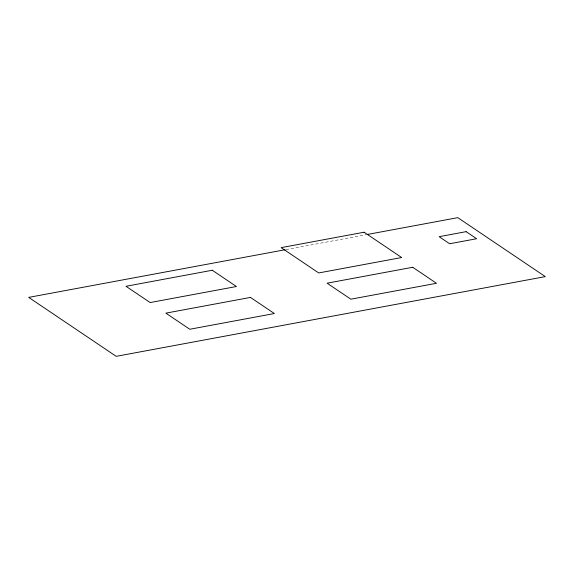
<?xml version="1.0" encoding="UTF-8"?>
<svg xmlns="http://www.w3.org/2000/svg" width="574" height="574" viewBox="0 0 574 574"><rect width="100%" height="100%" fill="white"/><g stroke="black" fill="none" stroke-linecap="round" stroke-linejoin="round"><path stroke-width="0.43" stroke-dasharray="2.87 2.15" d="M285.988 249.582L366.169 234.687"/><path stroke-width="0.86" d="M285.106 249.747L28.7 297.382L116.192 356.339L545.3 276.618L457.808 217.661L367.051 234.522M364.11 232.226L281.152 247.638L318.706 272.944L401.664 257.532L364.11 232.226M212.28 270.254L125.993 286.283L150.137 302.548L236.423 286.519L212.28 270.254M466.117 231.659L439.132 236.675L449.636 243.749L476.621 238.734L466.117 231.659M250.472 297.418L165.85 313.139L189.764 329.254L274.386 313.533L250.472 297.418M412.72 267.276L327.101 283.183L350.858 299.19L436.477 283.283L412.72 267.276"/></g></svg>
